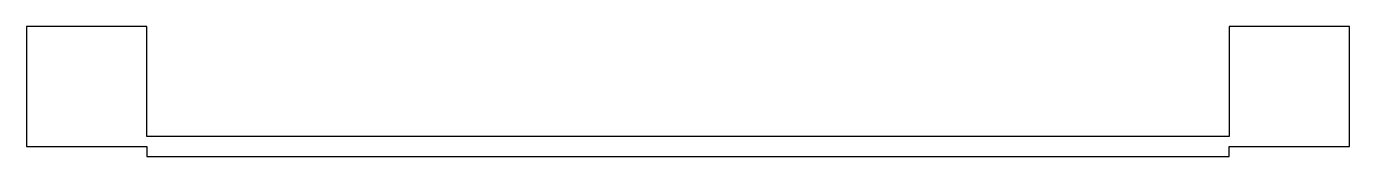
# Model space of a CAD drawing. Header units: millimetres. Extents: x 2.3 to 8.9, y 3.25 to 3.9.
import ezdxf

# ---------------------------------------------------------------- set-up
doc = ezdxf.new("R2010")
doc.units = ezdxf.units.MM
doc.layers.add('PCB_LAYERS', color=7, linetype='CONTINUOUS')

msp = doc.modelspace()

# ---------------------------------------------------------------- linework, layer by layer
at = {"layer": 'PCB_LAYERS', "color": 35, "true_color": 0xb87333}
msp.add_lwpolyline([(8.3, 3.3), (8.9, 3.3), (8.9, 3.9), (8.3, 3.9), (8.3, 3.35), (2.9, 3.35), (2.9, 3.9), (2.3, 3.9), (2.3, 3.3), (2.9, 3.3), (2.9, 3.25), (8.3, 3.25)], close=True, dxfattribs=at)

doc.saveas('drawing.dxf')
